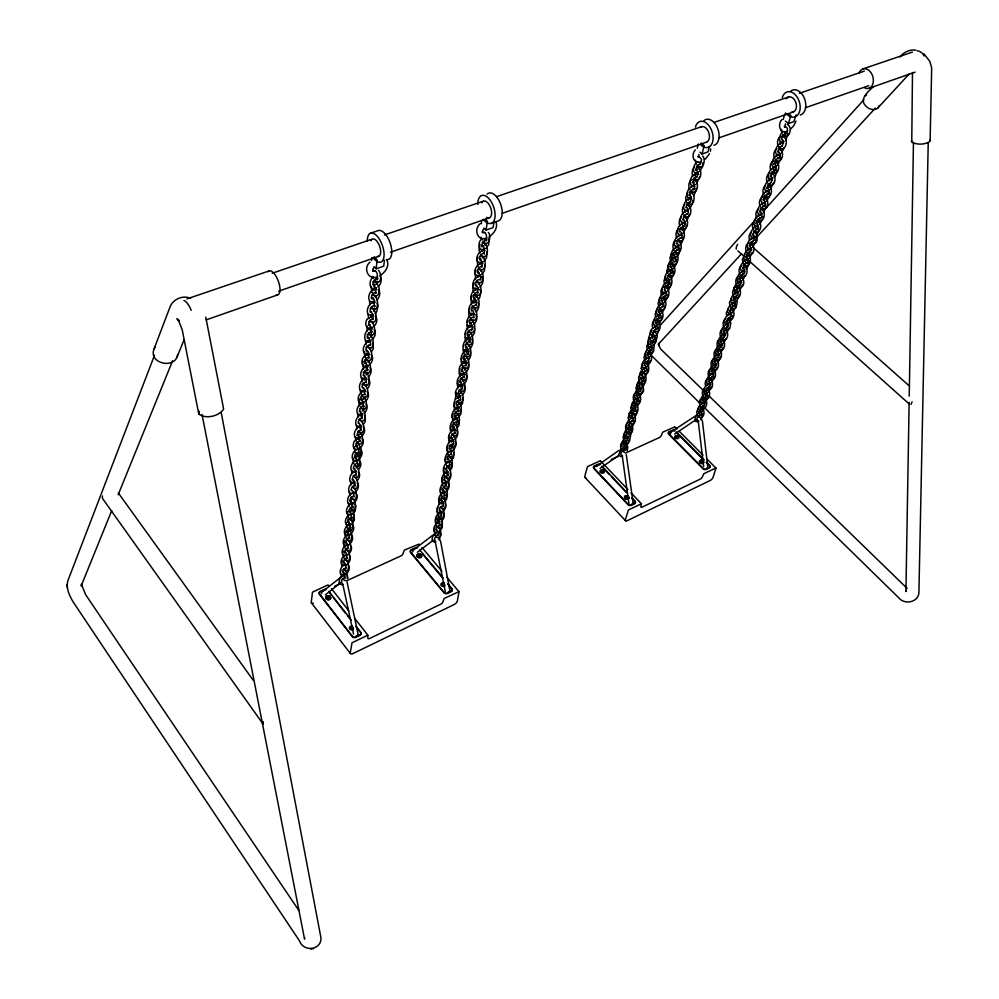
<?xml version="1.0" encoding="UTF-8"?>
<svg xmlns="http://www.w3.org/2000/svg" width="999" height="999" viewBox="0 0 999 999"><rect width="100%" height="100%" fill="white"/><g stroke="black" fill="none" stroke-linecap="round" stroke-linejoin="round"><path stroke-width="1.5" d="M454.557 418.356L454.895 420.079M458.154 396.079L458.628 398.139M461.85 373.226L462.2 375.037M463.736 361.588L463.961 363.087M469.53 325.699L469.767 327.272M471.516 313.424L471.878 315.322M328.721 585.339L327.759 585.039L312.512 592.157L311.238 602.072A3.684 1.836 -37.7 0 0 313.361 603.196M481.868 249.463L482.092 251.136M923.925 53.809L929.807 61.326L931.68 67.87L930.106 141.271C925.012 144.78 917.182 145.08 911.75 142.12L912.487 72.515M909.14 402.372L905.931 591.533L906.205 590.421M909.24 396.141L913.461 142.333M928.233 142.77L918.943 591.133C919.629 602.035 904.932 605.594 898.675 597.714L705.157 408.329M357.192 435.414L357.804 431.531L361.251 429.37M362.912 387.924C360.614 388.124 362.987 381.618 366.158 381.98M600.636 461.063L627.847 489.498M364.21 375.724C361.501 377.185 364.76 368.406 367.994 369.53M221.191 412.4L320.454 935.214C324.325 949.475 303.946 953.508 299.325 940.621L73.102 601.86C69.518 595.704 65.847 588.261 67.77 580.993L154.52 355.257M340.684 573.538L341.633 577.097M341.708 563.798L342.108 566.133M342.757 553.946L343.981 558.029M625.799 435.477C624.35 436.476 631.318 426.91 629.457 431.531M633.154 503.109L626.273 454.57M348.151 502.772L349.163 506.605M349.275 492.145L350.075 495.566M627.035 449.425L626.848 448.176M350.412 481.381L351.211 484.827M351.561 470.467L352.16 473.489M355.107 436.875L356.156 440.909M356.318 425.387L357.142 428.996M357.555 413.736L358.166 416.895M360.065 389.947L361.139 394.13M361.338 377.809L362.187 381.556M365.284 340.384L366.146 344.243M354.995 477.485C359.478 479.857 358.291 493.119 352.635 486.95M368.019 314.535L368.656 317.969M369.405 301.336L370.055 304.807M366.833 353.072L367.232 355.269M368.181 340.422L368.469 342.307M369.555 327.597L370.117 330.169M359.378 418.968C366.321 427.222 367.457 408.591 360.115 408.179M370.954 314.598L371.516 317.183M372.365 301.398L372.652 303.346M451.036 440.047L451.511 442.045M452.784 429.258L453.134 430.981M483.079 246.341C478.434 249.313 485.514 237.038 486.613 239.985M447.614 461.213L447.952 462.899M439.41 511.963L440.01 514.085M442.632 492.007L443.094 493.931M437 511.5L438.111 515.709M418.993 544.105L404.32 550.099L403.034 553.521A2.373 1.174 -39.6 0 1 400.861 555.943L347.315 580.456M439.21 510.714L439.86 507.654L442.969 505.482M633.004 408.116L633.491 409.99M439.085 531.343C431.381 536.525 432.792 522.727 439.223 522.739M638.249 388.174L638.748 390.085M435.889 541.683C428.409 543.693 433.429 530.631 439.061 532.217M640.908 378.034L641.57 380.194M641.508 375.124C644.717 375.412 644.38 384.715 641.808 380.494M682.854 220.03L684.352 215.472L687.462 213.774M686.038 207.755L687.399 203.459L690.247 201.561M689.298 195.579L690.671 191.021L693.606 188.799M674.862 427.16L676.972 429.046M458.042 394.268L458.841 390.472L461.938 388.374M695.479 160.14L696.39 164.148M326.798 597.702L327.547 596.241L329.021 596.241L329.745 597.702L327.585 598.701L326.798 597.702L327.547 596.241M327.585 598.701L326.848 597.24M329.745 597.702L329.021 596.241M329.058 598.701L329.795 597.24M440.197 491.57L441.083 495.442M697.052 420.129C695.329 417.707 701.872 414.373 700.611 414.647M699.862 410.676C697.964 409.415 706.318 402.485 703.071 406.543M456.343 407.292L456.68 409.028M461.088 361.076L462.038 365.334M462.987 349.275L463.698 353.122M464.897 337.312L465.621 341.183M698.863 412.088L699.45 414.098M371.553 260.564L371.865 257.617M338.948 582.429L340.147 577.634L344.967 574.687M466.845 325.187L467.557 329.096M448.214 454.995C454.283 463.286 456.843 446.915 450 445.554M341.858 562.462L342.158 560.352M342.894 552.597L343.119 550.711M345.167 531.081L344.93 534.94L346.104 538.011M346.104 522.227C347.49 539.747 359.515 525.424 348.551 517.869M347.19 511.85L348.052 517.07M352.884 457.904L353.534 462.937M354.071 446.69L354.957 452.222M359.141 398.676L358.791 402.697L359.865 406.056M362.812 363.823L363.486 369.293M364.136 351.323L365.047 357.33M366.833 325.786L367.282 330.944M371.016 286.101L371.953 292.445M475.574 288.361L475.924 290.309M477.634 275.574C471.141 274.775 476.548 261.825 482.904 263.524M713.311 364.136L713.91 366.208M719.642 353.559C711.213 357.929 716.845 341.708 722.839 345.179M716.295 354.22L716.745 356.094M373.988 286.214L374.275 284.228M384.428 260.24L383.766 266.134L376.173 268.818L377.123 259.952L374.15 256.78M358.529 453.109C360.976 451.298 355.432 445.342 357.03 445.192M371.241 333.092L371.665 328.109L369.155 324.325M479.732 262.6L479.97 264.26M722.689 343.506C714.372 347.827 719.655 332.018 725.699 334.902M717.794 351.91C715.858 354.133 719.405 346.291 721.34 347.078M719.317 344.205L719.879 346.241M722.377 334.066L722.939 336.126M347.252 578.633L347.29 574.113L344.992 570.179M348.014 578.184L347.19 574.912M729.794 311.613L730.956 307.979L733.566 305.831M350.399 628.059L351.149 626.573L353.434 627.597L352.697 629.083L351.198 629.083L350.399 628.059L351.149 626.573M351.198 629.083L350.462 627.609M732.754 316.433L732.766 315.584M739.198 285.027C736.275 285.889 736.65 291.97 735.664 290.072M739.185 295.08L736.875 300.849M742.732 268.631L744.105 264.66L746.59 262.812M371.79 332.355L371.291 332.917M373.351 322.34L372.827 323.351M369.193 360.539L368.019 362.175M358.241 453.484L359.19 453.084M361.376 432.355L360.427 432.754L358.629 431.143M374.188 284.403L373.401 284.515L376.036 288.661L375.524 293.519L376.236 293.007M340.959 570.891L341.134 570.117M374.225 280.082L377.722 282.242L376.461 284.265M372.515 293.306C372.927 296.116 377.909 295.03 375.499 297.252M752.809 235.127C755.619 223.551 761.625 248.938 751.223 242.27M362.999 362.125L363.186 361.188M759.702 212.013L761.25 207.879L763.76 206.131M762.736 217.869L762.749 216.945M766.857 188.561L768.393 184.203L771.253 182.33M777.16 170.217L775.674 175.15L773.913 177.347M304.732 937.736L304.57 939.172L202.048 414.46M417.857 555.756L418.556 554.345L419.967 554.358L420.679 555.769L418.643 556.705L417.857 555.756L418.556 554.345M418.643 556.705L417.932 555.294M420.679 555.769L419.967 554.358M420.067 556.705L420.754 555.307M710.401 151.286L710.676 148.826M481.256 223.664L481.718 220.767M434.09 529.632L434.977 535.102M440.409 490.197L441.071 487.787M442.045 480.032L442.495 484.915M447.04 448.788L447.714 454.233M452.235 416.358L452.922 421.953M454.021 405.269L454.695 410.914M456.056 392.495C457.292 397.152 448.863 410.701 459.065 407.043M461.351 359.478L462.087 356.68M469.08 311.213L468.793 314.398L469.78 317.307M471.078 298.738L471.528 304.433M473.101 286.101L472.814 289.36L473.801 292.307M475.162 273.276L475.611 279.096M477.235 260.289L477.697 266.159M438.049 520.454C437.749 515.659 441.208 527.897 439.86 525.936M441.233 500.736C439.935 495.616 444.755 505.631 442.982 506.318M451.273 438.636C450.561 433.678 455.369 444.28 452.934 444.505M453.022 427.834C452.784 421.79 456.031 434.94 455.144 433.554M454.795 416.883C453.384 411.213 459.103 422.427 456.768 422.552M463.986 360.027C463.486 353.584 467.632 366.183 465.946 365.909M465.896 348.201C465.984 341.995 469.455 355.632 468.007 354.183M467.832 336.226C467.657 329.32 471.016 344.131 469.955 342.245M469.792 324.076C468.931 317.957 474.3 329.545 471.478 330.319M473.801 299.313C472.927 291.646 478.471 307.055 475.561 305.12M494.006 221.853L493.044 227.635L486.026 230.107L487.437 221.416L485.427 219.418M436.163 529.083C442.719 537.862 435.714 532.442 434.353 539.697M344.168 540.696L343.806 544.63L345.03 548.076M442.657 585.589C440.984 582.667 442.657 586.376 444.08 585.589L444.705 584.615M442.545 583.179L443.968 583.191L442.545 583.179L441.845 584.615M444.08 585.589L442.732 585.127M625.386 437.013L625.849 439.023M618.831 454.445L621.066 449.213L625.936 447.377M635.639 398.014L636.101 400.099M643.643 367.582L643.843 369.193M646.378 357.205L646.703 359.091M649.138 346.703L649.238 348.052M651.935 336.076L652.397 338.261M654.757 325.324L655.082 327.272M657.617 314.448L657.817 316.134M624.787 449.075L624.437 450.512M660.514 303.434L660.714 305.132M669.742 281.993C662.949 280.981 660.177 290.509 663.773 294.293M669.405 269.605L669.605 271.353M678.633 247.252C671.665 246.815 669.23 255.994 672.926 260.377M629.557 439.972L626.972 445.529M632.042 430.681L631.905 429.145M675.524 246.353L675.724 248.139M665.933 296.291L666.47 292.07L664.46 289.373M678.633 234.515L678.833 236.313M681.793 222.515L681.98 224.35M684.989 210.377L685.177 212.225M688.211 198.089L688.523 200.2M639.835 401.361L639.872 400.262M658.553 318.169C656.368 318.793 654.108 325.362 656.306 322.889M642.544 391.084L639.86 396.915M691.495 185.639L691.583 187.225M694.804 173.027L695.254 175.424M647.901 371.029L647.851 369.642M661.975 318.069L661.85 316.346M664.897 307.105L664.859 305.607M667.844 295.991L667.819 294.493M677.534 249.738C681.068 246.316 667.544 257.205 674.737 255.082M670.841 284.752L670.804 283.229M680.769 237.849L678.009 239.573L676.223 243.893M673.863 273.376L673.838 271.84M676.922 261.863L676.798 260.052M686.4 226.124L683.716 232.567M692.806 202.11L692.794 200.449M696.103 189.71L696.178 188.349M702.834 164.423L702.821 162.687M477.522 258.491L478.046 257.18M475.437 271.516L475.949 270.217M473.389 284.353L474.113 282.829M471.353 297.015L472.077 295.517M478.196 272.14C477.085 269.705 483.091 279.483 480.119 280.07M467.382 321.84L468.081 320.392M476.123 284.977L478.071 288.087L477.46 293.169L478.146 292.919M465.434 334.016L465.921 332.804M463.511 346.016L463.986 344.817M481.855 267.158L482.367 262.537L479.795 258.891L480.494 258.691L479.745 258.953L480.494 258.691M477.634 292.145C474.925 291.308 471.328 299.488 474.687 298.114M486.038 243.531L485.014 245.267M452.485 414.847L453.134 413.524M483.878 256.768L483.104 258.229M481.743 269.817L480.981 271.253M479.645 282.692L478.883 284.116M477.572 295.392L476.323 297.277M449.063 436.351L449.001 442.732M475.524 307.917L474.013 309.99M473.501 320.267L472.277 322.115M471.503 332.467L470.541 334.066M469.542 344.493L468.581 346.079M461.85 389.285C464.036 390.272 460.102 379.982 460.551 381.518M701.723 402.535L701.885 404.008M704.582 393.044L704.994 395.03M707.479 383.454L707.754 385.214M467.607 356.368L466.408 358.154M465.684 368.094L464.235 370.067M463.798 379.657C467.819 381.83 468.519 367.644 462 367.495M461.925 391.084C465.909 393.319 466.608 379.22 460.127 379.058M460.089 402.36L459.253 402.722L457.255 400.811M439.085 498.601L439.061 504.595M437.437 508.803L438.049 507.579M698.176 415.959C701.935 421.316 706.093 412.924 702.959 409.677M700.749 406.343C706.343 413.511 709.789 398.551 702.709 397.864M725.499 323.639L725.661 325.224M703.845 397.14C708.99 403.321 712.399 390.621 706.705 388.748M728.633 313.274L728.895 315.135M707.205 388.024C712.886 393.231 714.972 379.583 708.803 378.746M454.707 435.327L453.571 436.988M452.947 446.041L451.311 448.052M731.792 302.784L732.467 305.269M709.652 377.909C715.284 384.365 718.431 369.967 711.738 368.993M712.599 368.132C718.281 374.6 721.453 360.102 714.71 359.141M744.667 271.541C738.723 270.729 735.439 278.858 738.361 283.104M715.584 358.241C721.303 364.722 724.487 350.149 717.707 349.175M741.483 270.604L741.633 272.277M718.593 348.251C724.362 354.745 727.584 340.06 720.754 339.086M751.797 249.775C745.666 247.814 741.895 256.955 744.942 261.313M449.513 467.082L448.151 468.881M721.64 338.137C727.472 344.605 730.694 329.882 723.825 328.896M748.139 248.526L748.288 250.225M725.224 328.371L727.697 329.695L729.807 328.346L730.843 323.014L727.597 318.868L730.818 316.333M751.523 237.287L751.785 239.248M728.346 318.044C734.39 323.339 736.113 309.091 730.719 308.441M754.957 225.924L755.494 228.334M731.006 307.13L734.003 308.903L736.163 307.505L737.212 302.073L733.928 297.889L737.025 295.317M758.416 214.423L758.678 216.396M733.928 296.291C739.697 303.396 743.756 288.561 736.8 287.063M761.925 202.772L761.987 204.271M435.227 535.452C439.997 542.994 443.344 530.481 438.349 527.797M738.798 276.136C734.065 278.159 735.114 287 740.459 287.625C745.441 286.288 744.705 277.335 739.71 276.174M765.484 190.996L765.459 192.233M740.684 275.037C746.428 281.418 750.149 267.257 743.693 265.522M769.068 179.071L769.218 180.844M743.98 264.098C749.912 270.579 753.571 255.694 746.678 254.32M781.38 129.395L781.655 132.755M772.714 166.995L773.101 169.281M748.763 243.032C744.068 245.042 744.829 253.746 750.074 254.745C755.506 254.083 754.994 244.093 749.687 243.057M776.398 154.77L776.448 156.331M780.119 142.407L780.269 144.231M753.845 230.207C759.914 237.412 764.185 221.89 756.905 220.404M758.104 219.468C764.16 224.613 767.032 210.552 760.751 208.978M761.088 207.392C767.482 214.011 771.116 197.927 763.561 197.028M764.347 195.379C770.404 202.497 774.887 187.312 767.869 185.402M767.931 183.491C774.412 190.859 778.658 174.138 770.741 173.177M771.852 171.716C778.246 178.284 782.105 162.475 774.774 161.101M775.236 159.266C781.455 166.421 786.051 150.874 778.87 148.951M778.646 146.566C785.289 154.932 790.296 137 781.618 136.239M782.729 134.428C788.586 141.371 793.568 127.11 787.274 124.425M702.772 415.06L702.772 413.811M717.931 362.512L720.391 357.08M321.728 592.594L321.616 593.706M756.767 229.208L753.783 231.968M746.041 269.181L747.864 266.745L749.05 262.312M755.719 240.996L755.756 239.473M756.842 235.127L759.24 229.345M763.81 212.175L766.258 206.269M769.754 194.855L769.804 193.257M785.763 133.466C787.649 130.906 779.957 137.6 781.643 139.66M780.731 158.754L780.843 157.43M600.911 471.416L601.51 470.129L602.809 470.154L603.496 471.453L601.723 472.277L600.911 471.416L601.51 470.129M601.723 472.277L601.023 470.966M603.496 471.453L602.809 470.154M603.021 472.29L603.621 471.004M697.252 148.202L698.338 144.043M666.808 279.508L666.882 283.304M672.851 256.506C673.351 250.399 678.121 262.712 674.325 261.8M190.609 298.351C183.042 294.955 173.414 298.876 170.217 306.506L153.933 349.213C148.526 363.911 175.549 369.53 177.672 354.533M699.962 152.235L702.01 154.008L704.195 145.692L701.111 143.044M642.507 382.167C645.304 376.623 637.137 386.963 638.998 386.126M647.939 361.626L646.84 364.16M650.711 351.173C654.208 344.618 643.056 358.504 648.476 354.633M653.508 340.597L653.071 342.195L655.756 341.77L657.33 336.413L656.243 333.354L653.196 330.844M665.034 297.015L663.423 300.162M667.994 285.789L667.02 288.311M683.391 227.585C685.514 221.678 678.109 231.718 679.283 231.968M689.822 203.272L688.561 206.269M627.409 440.809L628.071 437.649L626.348 434.927M628.746 429.995C631.156 433.878 631.493 425.936 628.733 425.149M631.693 432.005C629.607 435.327 630.706 447.302 624.662 441.196M634.615 421.029L633.603 424.463L631.705 426.673M639.472 402.722L636.887 407.13M647.527 372.44L644.879 376.948M650.649 360.689L647.964 366.383M653.433 350.224L650.724 355.981M661.588 319.568L658.841 324.275M664.497 308.604L661.738 313.374M667.444 297.527L664.66 302.322M670.429 286.301L667.981 290.871M673.438 274.95L670.991 279.558M676.498 263.449L673.663 268.394M689.547 214.36L686.912 220.542M692.357 203.796L689.785 208.691M695.654 191.421L693.756 195.667M699.45 177.148L696.728 183.529M702.734 155.969C706.281 160.627 702.722 167.208 699.725 171.204M627.085 450.886L627.834 447.102L626.261 443.706M626.86 431.281C632.542 438.923 635.864 423.439 628.733 422.664M629.72 421.978C635.252 428.559 638.111 414.51 631.917 413.111M632.205 412.1C638.061 419.13 640.846 403.721 633.878 403.059M709.427 146.378L707.954 151.91L702.01 154.008M625.449 497.365L626.048 496.066L627.36 496.078L628.059 497.402L626.286 498.239L625.449 497.365L626.048 496.066M626.286 498.239L625.574 496.915M628.059 497.402L627.36 496.078M627.584 498.251L628.184 496.953M675.661 436.975L676.223 435.739L677.472 435.764L678.146 437.025L676.098 436.188L675.661 436.975L677.722 437.824L678.284 436.575M372.739 269.992L373.364 268.719M676.473 437.799L675.786 436.538M677.722 437.824L676.61 437.35M783.241 119.38L784.864 113.948M704.969 391.77C706.718 387.075 709.09 399.625 705.818 395.954M735.414 290.771L735.364 294.28M727.559 318.906L726.66 322.19L726.136 321.603M733.903 297.864L732.904 300.861M785.289 121.054L788.373 123.576L790.833 115.434L788.773 113.749M705.931 397.09L704.02 400.124M708.828 387.537L707.517 390.097M711.75 377.884L709.802 380.969M726.86 327.984L724.837 331.218M729.982 317.67L728.808 320.204M736.338 296.678L735.139 299.275M739.572 286.001L737.712 289.211M742.844 275.2L741.196 278.259M749.5 253.222L748.039 256.144M759.777 219.268L758.278 222.302M766.845 195.954L765.097 199.263M770.441 184.091L768.893 187.225M774.075 172.078L773.301 174.263M785.264 135.14L784.452 137.412M700.786 419.642L702.384 416.333M702.697 411.163L705.232 406.993M705.868 401.498L708.104 397.552M708.766 391.983L711.413 386.688M711.688 382.355L714.347 377.023M714.635 372.639L717.257 367.432M720.641 352.859L723.301 347.565M723.688 342.819L726.011 338.661M726.773 332.655L729.12 328.459M729.894 322.377L732.255 318.144M732.717 312.237L735.426 307.717M739.797 290.522L742.332 285.015M742.732 280.07L745.167 275.687M749.712 257.867L752.247 252.385M752.759 247.04L755.244 242.532M759.64 224.363L762.175 219.78M766.695 201.136L769.255 196.466M770.629 189.011L773.363 182.967M777.584 165.247L780.669 158.941M781.668 152.66L783.965 148.127M785.776 139.897L788.273 133.941M795.991 114.848L793.918 121.616L788.373 123.576M375.886 292.282C372.053 291.87 369.355 300.999 373.201 298.601M369.955 320.117C377.709 328.796 378.521 307.455 370.13 308.429M796.003 121.116L793.905 125.437L790.746 128.946M374.762 309.24L373.326 311.164M368.569 333.092C376.024 341.621 377.16 321.241 369.068 321.466M735.801 306.468L735.951 305.12M780.981 149.251L780.331 150.362M777.259 161.538L775.961 163.324M762.824 209.228L762.2 210.29M755.856 232.23L755.244 233.267M745.716 265.734L744.705 267.17M752.434 243.531L751.198 245.205M732.717 308.629L731.543 310.202M723.363 339.535L721.99 341.246M714.31 369.43L712.961 371.091M717.294 359.578L716.146 361.076M720.304 349.613L719.155 351.124M702.697 407.792L701.785 409.041M371.928 335.239L370.467 337.163M757.779 220.866L758.116 219.031L760.639 217.62M700.336 461.788L702.422 462.637L700.336 461.788L700.898 460.527L702.16 460.539L702.846 461.825L700.898 460.527M366.508 385.102L366.084 385.976M365.197 397.14L363.499 399.15M363.898 409.028L362.212 411.014M699.325 167.32L697.764 169.393M695.978 180.007L695.129 181.406M692.657 192.532L692.232 193.406M686.163 217.12L685.551 218.219M682.966 229.171L682.367 230.257M679.819 241.084L679.22 242.158M676.71 252.847L675.911 254.158M673.638 264.473L672.402 266.196M670.604 275.949L669.817 277.223M358.891 454.982L358.591 455.656L357.18 454.995M357.679 466.083L356.056 467.994M661.825 298.014C669.268 299.275 665.322 314.96 659.715 308.004M658.816 320.529L657.617 322.14M654.47 330.307L655.569 332.055M356.493 477.06L356.268 477.597M648.363 351.136L650.337 352.585L649.175 354.158M644.855 373.326L644.48 374.013M642.157 383.516L641.008 385.065M643.443 388.386C644.642 394.218 639.972 393.294 638.349 395.129M636.85 403.571L635.726 405.082M634.253 413.424L632.904 415.097M626.598 442.332L625.062 444.13M692.357 182.305C694.555 179.92 695.566 193.294 692.944 189.061M690.509 202.198L691.545 197.64L689.235 194.555M347.752 531.231C346.328 530.257 351.173 538.586 349.238 538.623M648.651 361.126L649.263 357.43L647.215 354.358M911.388 141.334L911.662 140.522M636.188 395.404C638.361 394.692 639.397 404.782 636.937 401.074M472.265 307.018L471.278 311.026M471.778 329.358C467.794 329.208 465.184 338.586 469.368 334.877M654.22 339.96L654.882 336.226L652.709 333.241M757.242 220.492C757.479 224.263 754.145 224.3 757.829 222.677M639.485 393.606L637.275 392.033M650.337 352.585L652.21 352.859L653.633 351.136L654.208 345.654L650.911 341.745L654.183 339.26M655.956 331.343C661.213 333.117 661.862 320.504 655.706 319.992M443.194 502.884C436.575 502.097 433.841 516.608 441.933 512.012M441.583 512.774C435.639 511.95 431.88 525.486 439.672 522.115M447.977 481.206C450.287 479.508 451.835 475.524 450.099 473.039M446.653 499.063L447.102 493.856M698.925 154.408L698.651 157.293L697.777 156.531L699.375 156.693M469.43 309.178L470.067 308.042M879.182 105.507C877.597 111.526 869.317 110.015 866.083 106.256C858.416 99.376 868.418 91.446 873.238 86.751M458.079 380.469L457.342 385.202L458.091 387.974M447.34 447.053L448.114 445.854M785.389 123.963L784.777 127.223L784.265 126.573C790.184 126.224 786.663 137.8 784.802 132.805M444.093 467.769L443.419 472.065L444.355 475.087M111.726 510.589L81.181 585.926L81.468 584.303L85.477 594.43L298.726 910.276M118.169 494.742L172.615 360.751M176.985 357.142L184.066 339.847M436.026 518.094L435.389 522.152L436.301 525.074M434.365 528.059L435.089 526.96M661.713 309.603L660.501 311.226M650.849 341.72L649.812 344.792M442.432 478.084L443.081 477.21M370.467 348.214L369.892 349.151M367.757 373.139L366.109 374.95M451.024 424.975L450.199 429.333L450.936 432.417M454.445 403.134L455.119 402.197M460.039 368.668L459.178 373.301L459.94 376.511M352.297 514.36C344.817 512.974 342.095 529.02 350.924 523.963M353.983 502.634C356.755 501.023 358.529 496.141 356.106 493.668M348.314 519.418L347.44 522.39L349.088 521.94M350.786 524.725C343.219 523.901 341.483 539.71 350.162 534.04M199.288 411.238L198.789 414.061C205.794 419.33 218.968 416.371 223.639 409.066L205.757 317.07M355.132 510.764L355.956 506.068L355.182 504.483M350.674 530.082L349.188 531.63M670.529 432.467L670.491 434.29M482.517 245.617C484.752 244.368 484.103 256.081 484.378 253.983M476.998 301.973C469.767 299.363 464.423 316.109 473.551 313.236M479.982 244.293L479.008 249.525L479.807 253.047M480.207 286.738C482.617 284.54 484.053 280.157 482.28 277.26M474.962 314.41C466.92 311.813 462.774 330.182 472.664 325.1M479.757 297.415L480.906 291.933L479.907 289.797M351.136 499.887L350.149 500.262L352.522 503.758L352.385 507.917L353.234 507.48M362.113 418.756L362.2 414.335L359.902 410.926M373.676 267.445L372.989 271.391L372.639 270.866L375.549 271.016M451.098 457.03L450.337 458.042M445.03 501.136L446.553 499.275M444.48 497.889L443.656 499.038M365.909 362.1L364.922 362.387L367.345 365.559L367.182 370.829L367.844 370.367M483.628 228.783L482.33 231.78L483.241 232.892L482.267 232.218L484.677 232.492M702.422 462.637L702.984 461.376M412.962 550.437L412.612 551.985M634.652 402.035C640.359 409.378 643.668 394.33 636.813 393.144M629.033 433.017L628.221 434.09M360.352 455.107L361.313 449.225L358.604 444.13M734.04 287.837L732.554 292.47L733.641 295.941M368.094 377.023C370.841 375.05 372.252 370.292 370.217 367.445M365.297 391.133C357.517 389.96 354.757 406.805 364.036 401.985M695.366 149.9C690.646 154.458 693.493 164.81 700.986 161.788M709.515 153.684L705.094 159.353M353.246 512.874L354.995 511.001M478.121 299.4L479.557 297.739M472.19 307.143L476.048 304.62M348.776 521.078L347.839 521.241L350.262 524.687L350.087 528.808L350.711 528.071M781.98 119.605C777.422 123.739 779.495 134.103 786.825 131.281M458.916 400.199C455.881 401.311 454.945 407.917 458.141 404.595M458.116 413.986L457.117 415.184M468.344 330.357C475.187 339.023 477.772 320.542 470.017 319.68M153.933 349.213L155.444 346.878M359.178 419.93C364.997 422.165 365.684 432.604 359.99 434.078M446.029 456.843L445.079 461.301L446.029 464.722M367.432 318.956C363.898 322.777 366.221 331.268 372.127 327.41M376.611 312.013L378.109 305.781L377.01 303.197M352.784 509.627L351.423 510.951M348.364 519.33L351.885 517.032M651.748 330.931C648.925 335.04 647.764 341.009 647.539 346.054M440.996 518.131L440.209 519.005M370.092 262.125C362.575 267.807 368.256 280.994 377.522 276.723M480.332 223.576C473.451 228.646 477.197 241.92 486.513 237.987M375.025 313.549L376.298 312.387M358.216 634.952L346.965 581.568M373.326 277.21C368.181 279.995 369.056 292.008 376.436 287.675M734.115 287.749L735.888 286.9M376.923 299.962C379.533 297.64 381.168 292.108 378.146 289.598M367.37 319.043L373.014 315.796M439.822 525.099L436.75 527.21L436.051 530.332M652.384 343.194L653.134 342.02L650.811 340.172M361.925 398.801L361.026 398.988L363.261 401.823L363.261 407.23L364.073 406.818M345.991 568.518L345.891 565.009L343.781 561.725M595.841 466.683L618.793 450.487L621.865 449.912M900.074 56.955C903.658 52.085 909.864 49.238 915.896 50.162M660.651 324.875L755.481 219.83M765.896 208.292L863.848 99.788M741.495 253.783L658.204 344.405L658.865 343.269L658.803 345.529L658.716 344.905M749.924 244.605L752.035 242.32M756.243 237.725L875.374 108.092M877.472 108.391L909.465 73.651M355.819 456.431C354.558 454.17 358.691 466.995 357.829 464.198M357.255 456.893L360.389 455.069M356.031 475.412L356.031 471.316L353.783 467.932M462.862 381.193L463.636 380.182L460.939 378.034M438.973 539.835L440.921 534.715L440.084 532.554M653.846 345.142L655.369 342.857L656.206 338.186M372.839 297.677C375.374 298.177 373.351 309.116 375 306.418M349.75 510.801C351.236 509.552 350.986 520.841 352.26 518.031M702.447 166.184L700.012 166.995L697.29 165.235M348.077 548.788L348.052 545.104L345.904 541.795M671.79 252.797L669.904 257.929L670.791 261.688M668.756 264.41L666.92 270.954M671.053 262.1C677.285 270.517 681.718 253.621 673.826 252.347M665.746 275.886L663.898 280.894L664.772 284.59M440.209 530.569L442.008 528.021L442.082 523.264M357.142 480.581C359.403 478.671 360.939 473.838 358.179 471.865M458.928 404.071C464.148 402.997 464.885 393.369 459.153 390.671M457.005 428.121L458.928 425.374L459.053 420.055M455.232 438.948C457.355 437.075 458.741 433.204 457.055 430.744M450.037 470.616L451.91 467.944L452.01 462.874M707.804 467.544L706.705 468.181M367.182 388.873C369.692 386.738 371.391 381.044 367.957 379.195M476.073 311.888C478.459 309.74 479.87 305.457 478.109 302.622M474.05 324.213C476.411 322.09 477.822 317.844 476.061 315.06M363.286 424.425L365.297 421.491L365.172 415.821M472.065 336.376C474.388 334.278 475.799 330.07 474.05 327.322M470.092 348.376C472.402 346.303 473.801 342.133 472.065 339.423M468.144 360.214C470.429 358.179 471.84 354.046 470.104 351.361M466.233 371.903C468.506 369.867 470.117 365.447 467.932 362.962M358.341 469.642C360.664 467.694 362.3 462.45 359.128 460.726M481.893 238.873C477.185 241.933 478.109 253.034 485.164 248.614M371.241 351.835L373.326 348.751L373.226 342.645M659.852 298.414L658.029 303.309L658.853 306.893M656.955 309.478L655.157 314.323L655.756 317.482M755.918 222.69C757.517 220.429 760.089 233.142 755.818 228.684M633.004 503.359L631.83 504.033M449.587 591.196L448.201 591.982M322.415 591.658L341.159 577.022M325.337 594.892L340.334 582.904M629.77 413.274L628.134 417.607L628.92 420.929M642.195 387.125L644.28 384.515L645.217 380.132M443.032 511.351C445.279 509.715 446.828 505.831 445.117 503.421M676.735 256.805L678.995 253.933L679.907 248.376M352.11 523.264L354.383 520.229L354.245 515.147M453.096 449.937C455.507 448.164 457.242 443.756 455.069 441.333M350.986 533.516C353.484 531.843 355.294 526.523 352.11 524.837M460.239 406.368L462.574 403.271L462.874 398.064M679.844 245.067L682.117 242.17L683.216 237.113M359.141 458.878C361.7 457.067 363.112 452.609 361.139 450.012M782.791 131.893L780.619 134.453L779.145 139.173L780.456 141.983L783.803 141.383L781.767 138.986M463.948 383.741C466.496 381.855 468.269 377.185 466.021 374.6M456.168 398.826L457.879 397.789M462.075 395.129C464.597 393.256 466.371 388.636 464.135 386.076M364.148 413.062C366.833 411.151 368.219 406.518 366.221 403.796M481.893 274.226L484.415 270.829L484.952 265.197M486.188 248.014L488.748 244.568L488.923 238.124M372.19 339.473C375.075 337.412 376.635 332.143 374.138 329.37M484.016 261.214L486.563 257.792L486.95 251.736M377.947 286.875C380.944 284.703 382.292 279.583 380.207 276.473M413.336 550.037L432.555 535.364L435.064 534.665M417.357 552.26L432.979 540.447M370.03 345.567C372.377 345.779 367.932 335.826 368.319 337.187M489.011 236.775C493.843 233.803 498.351 227.547 495.854 221.716M379.97 275.574C385.102 272.577 389.935 265.884 386.863 259.915M600.037 468.381L618.881 455.294M441.046 521.428C443.593 519.905 445.641 515.134 443.032 512.999M347.315 563.811C350.462 562.537 351.099 556.356 349.338 555.357M346.241 573.563C348.838 572.077 350.599 567.482 348.251 565.197M348.389 553.933C351.061 552.435 353.022 547.277 350.137 545.267M445.929 491.645C448.526 490.072 450.636 485.164 447.952 482.967M349.475 543.931C352.185 542.42 354.133 537.212 351.248 535.177M450.974 460.751L453.496 457.879L454.046 452.859M355.144 491.97C357.954 490.347 359.715 485.427 357.28 482.917L357.742 483.316M458.017 417.744L460.739 414.385L461.026 409.253M674.625 434.128L695.928 419.73M359.94 447.939C362.874 446.228 364.635 441.121 362.162 438.499M682.991 233.192C672.652 239.71 678.408 218.993 685.901 224.088M460.239 393.194L461.775 391.596L459.577 390.035M361.188 436.563C364.185 434.84 366.146 429.208 363.112 426.835M695.366 177.098L692.27 182.879L693.868 182.355M365.01 401.498C368.132 399.7 370.03 393.956 366.995 391.458M368.993 364.972C372.202 363.124 374.15 357.18 371.029 354.595M687.886 192.32L685.589 197.977L686.238 201.436M624.899 432.517L623.089 436.888L623.863 440.159M373.139 326.898C376.461 324.975 378.409 318.868 375.237 316.146M345.13 578.146C344.443 579.07 345.791 572.577 342.732 571.503M637.812 383.254L635.913 387.862L636.95 391.608M596.153 466.321L597.04 465.909M347.252 558.578C346.566 559.502 347.952 552.897 344.842 551.823M448.039 475.886L447.964 471.903L445.866 469.006M645.916 352.31L643.968 357.068L644.78 360.539M353.958 496.878C353.396 497.689 354.67 491.371 351.81 490.072M658.478 311.388C660.551 310.839 661.276 321.765 658.978 317.645M706.892 390.597C703.059 394.38 707.055 386.401 709.577 386.413M458.541 411.6L458.591 407.58L456.73 404.308M628.821 436.526C620.429 441.808 624.437 426.061 630.981 428.321M669.268 264.098L669.842 263.948M641.845 387.362C633.354 392.632 637.187 376.773 643.856 378.683M361.114 430.269L360.839 425.724L358.653 422.639M765.584 185.339C762.949 187.3 762.1 191.771 763.773 194.63M735.564 301.96C726.76 307.018 731.88 290.209 738.336 293.244M650.012 356.493C640.809 361.963 645.978 344.193 652.809 347.927M751.585 231.893C749.125 233.641 748.376 237.675 749.637 240.384M738.785 291.333C731.743 295.916 733.353 284.103 738.286 282.867M681.68 216.758C679.108 218.656 678.546 222.914 679.819 225.762M748.688 258.691L744.73 259.553M366.271 382.779L366.109 378.259L363.898 374.875M684.877 204.545C682.167 206.593 681.605 211.239 683.266 214.148M755.481 236.276C746.153 241.408 751.997 223.264 758.653 227.198M660.064 298.276L660.913 297.964M669.068 271.228C664.26 272.752 662.774 284.503 669.892 280.294M744.842 254.345L742.357 259.515L743.156 263.087M357.817 635.277L356.119 635.963M762.437 213.336C752.984 218.469 758.94 200.05 765.671 204.071M694.717 166.983C692.057 169.006 691.458 173.451 692.794 176.436M769.567 189.835C760.164 194.892 765.796 176.773 772.652 180.207M463.061 363.461C457.455 365.259 457.679 377.672 465.01 372.714M685.801 221.416C676.373 226.698 680.881 208.991 688.149 211.288M776.86 165.772C766.97 170.979 773.663 151.324 780.419 156.319M780.581 153.509C771.166 158.491 776.548 140.522 783.516 143.419M355.045 486.176L354.857 482.267L352.797 479.058M697.839 161.826C692.794 163.474 690.896 176.124 698.563 171.965M694.317 174.688L697.077 173.814L698.825 174.413M365.834 355.369L369.293 354.233M695.604 184.403C687.849 189.261 689.173 176.361 694.48 174.6M864.984 95.916L866.533 95.08M365.946 355.307C360.115 357.13 360.477 370.042 367.994 365.472M476.848 300.224C466.733 305.632 470.779 286.613 479.058 289.373M648.95 341.621L646.715 346.578L647.527 350.062M731.805 297.727L729.42 302.672L730.207 306.131M690.621 194.855L689.235 195.379M728.633 308.266L726.273 313.149L726.822 316.183M688.648 209.44C679.233 213.948 684.615 196.166 691.695 199.113M645.279 361.238C651.011 368.731 654.695 353.846 647.939 352.21M640.746 372.927L638.573 377.709L639.372 381.131M624.837 444.268C621.253 447.702 624.625 440.134 627.497 440.047M625.961 446.241C617.644 450.811 622.452 435.264 628.671 437.999M704.907 402.172C697.602 406.268 701.011 393.531 706.293 393.806M771.59 175.924C767.007 179.533 775.224 168.319 774.625 170.005M707.791 392.669C699.45 396.99 705.069 381.268 710.888 384.59M710.701 383.054C702.372 387.4 707.941 371.528 713.823 374.9M629.882 425.124L628.596 425.711M713.648 373.326C705.269 377.684 710.888 361.7 716.795 365.097M716.633 363.499C708.204 367.844 713.86 351.773 719.804 355.194M443.893 501.923C435.327 507.192 438.074 491.633 445.179 492.844M637.674 395.604C633.915 399.076 638.099 390.534 640.272 391.146M638.823 397.627C630.069 402.297 635.514 385.602 641.87 389.173M470.816 337.2C460.901 342.595 464.86 324.076 472.952 326.685M447.19 481.705C439.298 486.875 440.659 472.789 447.202 472.689M725.774 333.341C717.357 337.625 722.739 321.753 728.808 324.663M728.883 323.064C720.966 327.185 725.162 312.999 730.968 313.998M646.902 367.108C638.261 371.665 643.131 355.656 649.575 358.129M765.621 201.86C756.38 206.156 762.774 188.262 769.242 192.295M632.817 403.159L630.694 407.804L631.493 411.151M454.046 439.747C444.717 445.117 448.439 427.922 456.019 430.182M652.447 346.178C643.593 350.774 648.826 334.028 655.406 337.15M468.856 349.2C459.003 354.583 462.937 336.238 470.966 338.798M629.982 413.136L630.756 412.899M657.592 315.934C652.846 317.045 650.936 328.609 657.817 324.875M740.521 278.721C736.001 282.33 744.03 271.953 743.331 273.351M358.291 459.415C349.163 465.122 351.011 448.376 358.966 449.375M659.802 311.7C656.38 315.284 659.502 306.431 662.799 306.668M663.935 302.784C655.144 307.28 659.852 291.071 666.47 293.182M357.392 438.973C351.386 440.384 351.81 453.196 359.128 448.364M358.479 441.458C355.507 442.582 354.445 448.826 357.342 446.178M463.124 384.253L459.365 385.327L457.342 383.604M666.895 291.608L663.361 292.432M334.64 586.263L340.272 583.691M611.263 459.577L619.742 455.694M625.386 453.109L659.29 437.587A2.135 0.974 -44.5 0 0 661.326 435.364L662.762 432.155L674.837 426.935M622.614 456.043L620.679 456.63M698.95 421.041C691.907 424.6 695.579 412.375 700.586 412.674M751.71 247.752C742.956 251.91 748.463 235.689 754.757 238.249M345.092 577.285L342.12 579.208L341.346 582.255M411.313 550.162L415.222 548.364A2.36 1.798 7.8 0 1 416.071 548.151M596.578 465.384L594.305 466.421A2.21 1.573 14.2 0 0 593.93 468.631L628.009 504.732A2.248 1.623 15.7 0 0 631.106 505.382L634.527 503.733A2.248 1.623 15.8 0 0 634.852 501.461L631.655 498.089M669.043 432.217L672.265 430.744A2.148 1.486 16.1 0 1 674.812 431.044M469.018 350.749C461.338 348.214 457.005 365.884 466.545 361.201M345.479 573.988C337.437 579.008 339.148 564.46 346.029 564.959M701.248 411.975C693.893 414.523 699.737 400.924 704.894 403.496M463.311 363.349L467.082 362.537M675.824 259.041C668.98 256.281 663.798 273.376 672.914 268.843M668.905 271.303L672.764 270.592M345.841 564.547C338.624 568.369 340.284 555.519 346.154 555.419M346.154 567.569L343.156 569.505L342.507 572.502M347.215 557.729C343.431 557.879 342.894 564.06 343.768 562.687M439.235 519.63C435.701 523.101 437.475 516.096 441.633 515.272M675.836 257.33L672.389 258.054M346.915 554.67C339.635 558.441 341.321 545.554 347.227 545.454M630.731 427.272C622.502 431.256 627.747 415.909 633.778 418.731M348.301 547.777C344.405 548.076 343.818 554.682 344.905 552.772M678.933 245.604C669.992 249.7 675.037 233.204 681.768 235.414M441.808 500.149C439.048 502.659 441.358 495.179 445.092 495.342M348.002 544.667C339.672 548.426 343.294 533.478 350.062 534.927M698.838 407.405L696.665 411.788L697.402 414.972M445.192 492.045C437.162 496.653 439.585 482.305 446.103 482.792M635.327 407.979C627.622 410.714 633.154 396.603 638.773 398.926M349.388 537.687C345.679 537.874 344.555 544.63 346.129 542.707M446.316 485.314C443.356 484.952 440.571 492.757 443.444 490.097M715.309 366.995L712.836 368.606L711.3 371.928M347.977 532.205C344.293 534.54 348.077 526.411 351.061 527.322M633.741 406.143L634.84 405.656M718.306 357.093L715.833 358.703L714.185 362.2M350.199 511.538C346.853 514.522 349.675 505.956 353.097 506.543M352.048 513.573C343.406 518.631 345.679 502.909 353.047 503.883M447.864 471.865C439.722 475.249 443.818 460.676 450.199 462.062M775.424 163.711C770.666 167.432 778.246 156.169 778.346 157.942M371.166 340.085C361.313 345.642 363.624 327.485 372.065 328.771M351.336 500.998C348.401 503.983 350 496.241 353.908 496.041M353.184 503.059C344.493 508.104 346.778 492.257 354.208 493.269M450.237 461.151C441.483 465.821 445.067 449.85 452.172 451.56M643.88 377.547C635.576 381.506 640.621 366.021 646.828 368.506M438.286 535.589L437.175 533.99M478.783 287.65C468.668 292.757 472.914 273.788 481.156 276.586M354.345 492.395C346.428 497.39 347.24 483.141 353.971 482.892M451.96 450.599C443.494 455.244 446.416 439.947 453.296 440.896M480.881 274.812L477.622 275.599L477.872 277.21M354.782 481.918C347.053 485.714 349.001 471.89 355.294 471.94M355.082 485.302C351.611 485.139 350.112 491.583 351.685 490.659M453.071 443.568L449.925 445.691L449.15 449.15M695.454 177.048L696.865 176.523M356.268 474.413C352.372 474.388 351.348 481.755 352.847 479.857M451.248 438.174L451.898 437.899M483.004 261.813L480.007 262.737M355.969 470.979C347.252 474.712 351.011 458.941 358.154 460.551M455.469 429.095C446.678 433.741 450.062 417.769 457.205 419.193M731.743 312.812C723.151 316.583 729.745 299.937 735.514 304.171M454.308 426.798C450.025 430.494 453.509 421.241 457.117 421.778M457.255 418.144C448.414 422.789 451.81 406.68 459.003 408.141M361.014 426.598C354.695 425.886 350.874 439.797 358.853 437.599M462.949 385.602C456.643 383.866 451.448 398.151 459.503 396.378M460.751 395.866L459.34 396.441M358.766 438.411L360.202 438.037M660.539 314.036C652.522 317.944 657.067 301.873 663.811 304.395L663.274 304.233M356.006 457.467C352.622 460.364 355.332 451.773 358.529 452.26M456.081 415.821C451.173 419.942 456.63 409.228 459.165 410.814M459.128 397.277C461.825 395.729 460.214 403.459 459.752 399.65M738.136 281.456L740.284 281.368M658.628 315.509L660.888 315.409M739.235 282.48L741.82 282.68M358.354 441.521L359.902 440.871M458.766 400.249L460.239 399.65M658.378 318.231L659.515 317.769M739.035 285.102L740.609 284.553M343.057 584.265L341.021 584.69M359.278 434.49L357.142 435.252M459.865 393.394L458.091 394.068M358.716 437.662L360.364 436.988M740.097 281.456L741.408 280.906M357.267 439.023L358.916 438.349M457.729 397.852L459.29 397.215M657.429 316.009L658.803 315.434M738.111 282.942L739.422 282.405M461.051 382.267C457.617 384.652 461.151 376.036 464.036 376.823M662.1 300.911C659.777 303.921 662.237 295.467 665.746 295.542M361.488 425.512C352.347 430.344 355.057 413.748 362.712 414.897M743.955 270.342C735.764 272.427 743.556 256.381 748.763 261.288M362.262 417.832C359.103 417.495 356.705 424.6 359.103 423.526M780.619 136.339C777.497 138.087 776.623 143.132 778.358 146.154M746.578 257.043C744.542 259.378 747.964 250.537 750.574 251.661M362.749 413.823C353.546 418.656 356.281 401.923 363.998 403.097M465.696 365.272C462.35 364.797 460.502 373.251 462.262 370.979M691.733 179.533C688.573 181.306 688.049 186.451 689.747 189.473M364.835 394.093C361.238 393.831 358.254 402.822 363.062 399.375M464.822 359.016C461.55 361.863 464.423 352.709 468.081 353.346M776.872 148.789C773.775 150.499 772.926 155.507 774.65 158.504M365.334 389.985C355.981 394.755 358.791 377.797 366.608 379.008M632.592 420.804C630.869 419.405 628.334 426.985 628.071 425.811M466.745 347.153C463.499 348.039 467.107 340.684 470.042 341.408M671.053 266.933C668.531 269.63 672.002 260.502 674.725 261.351M365.871 378.122C356.843 381.406 360.764 365.147 368.194 366.708M758.104 225.299C749.849 228.421 755.444 213.224 761.438 215.285M448.164 475.012L445.005 476.96L444.006 480.419M366.271 363.087C362.475 365.696 365.334 356.743 368.843 357.242M471.341 322.702C466.883 325.437 470.729 316.421 473.551 317.183M368.569 353.259C359.39 356.606 363.361 339.935 370.929 341.596M447.814 459.44C446.416 460.901 448.151 453.708 451.573 454.12M373.014 319.63L372.989 314.685L370.904 311.476M370.204 344.618C365.959 344.593 364.91 352.784 366.883 350.836M368.981 337.837C365.047 340.534 368.194 330.756 372.115 331.68M772.339 178.297C763.448 181.481 770.329 164.273 776.523 168.319M370.367 324.95C366.67 327.759 369.218 318.369 373.002 318.818M476.748 285.427C473.264 287.874 476.373 278.871 479.707 279.383M720.117 342.145L721.902 338.574L724.5 336.9M372.739 314.648C363.374 317.932 367.395 300.836 375.162 302.572M691.395 197.34C682.542 200.674 688.011 184.241 694.705 186.551M723.551 331.83C721.565 332.592 729.07 324.687 727.334 326.273M354.258 468.806C351.536 470.129 354.895 462.362 357.804 463.286M478.833 272.577C475.437 274.95 478.583 265.672 481.83 266.433M480.944 259.553C477.41 261.701 480.894 252.098 484.453 253.184M374.987 301.111C365.397 305.844 367.832 288.361 375.899 289.223M367.095 334.54C375.562 332.904 374.937 354.657 367.195 345.866M375.412 284.877C369.842 287.312 374.737 277.098 377.884 278.584M678.845 228.696C675.898 230.257 675.399 234.902 676.698 237.762M460.077 399.712L460.589 399.475M206.094 319.892L277.697 294.88M868.793 88.337L915.121 72.153M491.096 223.426L498.151 220.954A14.698 7.63 71 0 0 500.187 202.972A14.698 7.63 71 0 0 487.15 194.143M758.828 208.779C755.843 210.339 755.094 215.16 756.743 217.994M278.571 291.209L378.646 256.356M390.422 252.26L489.023 217.919M502.26 213.311L706.817 142.07M718.593 137.974L793.643 111.838M805.419 107.73L868.705 85.702M675.711 240.609C672.677 242.233 672.202 247.178 673.85 250.025M360.352 411.813C357.617 412.962 361.226 404.632 364.048 405.894M445.879 469.967L446.678 466.595L450.112 464.597M186.988 298.876L269.218 270.904M862.974 68.894L912.399 52.085M272.203 273.251L372.615 238.973A9.203 4.208 70.4 0 1 380.082 247.59A9.203 4.208 70.4 0 1 377.51 256.368M384.428 234.94L483.354 201.174M496.64 196.628L701.897 126.573M713.711 122.54L789.01 96.828M799.35 93.294L864.322 71.116M664.472 289.947L665.596 286.263L668.543 284.216M370.679 233.142L378.359 230.532A15.297 7.068 70.4 0 1 390.734 244.855A15.297 7.068 70.4 0 1 386.363 259.478M749.412 246.104L751.023 242.108L753.808 240.459M363.099 372.202L365.709 372.752M763.273 200.15L764.797 196.116L767.369 193.956M371.016 312.15C368.768 314.048 370.529 304.695 374.962 305.519M741.845 265.284C738.948 266.708 738.286 271.366 739.859 274.038M671.665 431.743L670.829 432.117L696.603 415.209M739.035 278.509L741.445 281.381L739.997 284.977M346.016 580.506L344.43 580.369L342.794 578.783M782.342 145.717L779.445 147.59L777.884 152.11M737.075 296.016L738.174 292.158L736.188 289.398M654.882 320.042C652.11 321.366 651.723 325.724 652.909 328.334M622.901 441.858C620.154 443.169 619.979 447.664 621.615 449.975M634.79 408.728C620.429 415.047 635.988 425.487 637.237 410.164M627.921 422.702C625.149 424.038 624.949 428.596 626.61 430.956M730.694 317.07L731.768 313.324L729.794 310.589M725.811 318.594C722.901 319.992 722.314 324.775 724.2 327.31M701.897 397.914C699.2 399.213 698.738 403.683 700.486 406.006M704.77 388.374C702.172 389.61 701.66 393.768 703.071 396.141M451.173 438.199C449.975 440.097 450.999 432.779 455.119 432.717M722.714 328.908C719.929 330.182 719.342 334.64 720.866 337.15M707.667 378.733C705.157 379.907 704.62 383.816 705.744 386.201M641.67 375.936L643.019 372.465L645.854 370.716M638.074 383.117L638.91 382.992M360.177 441.67C360.077 443.269 358.703 432.217 357.58 434.328M648.588 360.352L645.741 362.1L644.118 365.696M643.98 362.475L642.22 363.811L641.246 368.406M719.879 339.036C716.882 340.035 716.32 344.705 717.794 347.215M716.845 349.113C713.885 350.1 713.298 354.72 714.784 357.217M464.173 377.61L464.073 373.052L461.675 370.067M713.848 359.078C710.888 360.052 710.326 364.685 711.837 367.145M365.172 394.842C363.786 396.141 366.396 388.561 362.612 387.137M362.063 384.328L364.185 384.802M710.888 368.931C707.841 369.942 707.329 374.812 709.09 377.235M635.951 393.069C632.929 394.056 632.667 398.788 634.09 401.248M663.848 286.763C660.626 287.962 660.227 293.044 661.775 295.779M366.009 347.177C374.5 346.353 373.089 367.62 365.597 358.166M451.91 433.903C458.454 441.708 460.139 424.263 452.897 423.888M473.938 317.869C473.114 318.781 475.387 311.126 471.928 310.252M671.927 272.864L668.781 274.625L666.995 278.709M755.594 220.304C752.359 221.541 751.635 226.648 753.283 229.47M372.977 281.668C379.108 281.593 381.88 293.781 376.236 296.004M762.599 197.028C759.327 198.314 758.566 203.496 760.239 206.381M484.527 232.33C487.5 233.291 487.337 245.267 484.94 239.198M769.767 173.177C766.57 174.438 765.808 179.358 767.107 182.293M770.341 175.649L772.602 178.559L770.978 182.792M700.649 167.058L701.273 166.945M773.788 160.976C770.204 161.85 769.392 167.233 770.729 170.255M773.676 163.549C777.072 162.163 776.685 174.675 773.601 169.855M700.649 163.686L697.539 165.409L695.691 170.167M635.264 410.989C632.904 409.64 631.068 417.844 630.744 416.059M708.191 381.705L709.889 378.396L712.437 376.71M310.602 949.05L311.513 948.938M312.575 948.825L313.536 948.713M377.709 282.467C382.217 280.956 381.094 273.351 378.571 270.267M480.244 262.725C472.727 261.925 478.683 248.726 485.052 250.387M369.056 357.992C367.707 359.877 370.604 352.035 366.758 350.199M364.997 359.665C372.814 359.503 371.903 379.383 364.523 370.916M715.371 367.595L716.295 363.961L714.135 361.338M652.347 334.053C652.097 334.99 655.207 327.297 656.917 328.446M351.261 628.633L352.747 628.621M327.497 596.703L328.971 596.703M327.622 598.239L329.096 598.239M458.254 393.119L460.551 396.928M361.101 396.291C368.768 396.203 367.757 415.584 360.639 407.205M418.481 554.807L419.892 554.82M418.718 556.243L420.129 556.256M625.936 496.503L627.235 496.515M626.41 497.802L627.709 497.814M601.398 470.579L602.697 470.604M601.835 471.828L603.134 471.84M348.064 518.731L349.912 519.468M630.968 415.197C632.517 413.948 634.34 423.251 632.167 421.203M451.823 454.995C450.412 456.468 452.722 448.389 449.275 448.014M356.144 442.882L358.079 443.618M458.491 411.613L457.305 410.127M355.257 454.158L356.868 454.882M657.479 326.111C640.734 331.106 658.179 345.529 658.965 327.21M463.886 355.769C471.753 356.168 469.368 374.837 462.562 366.121M444.38 476.823L445.929 477.51M745.778 256.568C748.788 256.044 748.738 266.671 745.641 262.337M353.334 475.512C358.928 482.967 361.139 469.218 356.181 466.521M372.177 295.055C380.095 295.379 378.896 315.422 371.353 306.968M482.092 242.894C490.559 243.107 488.024 263.324 480.619 254.333M441.108 497.102C447.29 502.709 449.575 491.346 444.78 488.199M479.957 256.131C488.648 256.568 485.439 276.935 478.209 267.045M350.612 497.764C358.554 504.37 356.968 489.485 354.108 488.399M478.159 269.218C486.138 270.017 483.566 289.173 476.411 280.369M476.086 282.093C482.717 282.605 482.829 299.2 475.661 294.493M679.807 228.634C687.487 229.246 684.49 246.204 677.809 239.273M474.038 294.792L476.048 295.929M472.015 307.317C479.82 308.167 477.235 326.81 470.317 318.107M600.436 460.714L587.449 466.645L584.79 476.323A3.284 1.536 -43.2 0 0 585.864 477.634M716.982 351.361L719.33 354.083L718.381 357.692M692.732 179.433C700.936 180.107 697.227 198.002 690.346 190.26M699.288 156.568L701.598 159.64L700.149 164.198M468.044 331.88C476.011 332.892 472.827 351.636 466.121 342.058M641.833 372.802C648.851 373.401 646.253 388.998 640.184 382.192M466.108 343.918C474.063 344.967 470.779 363.486 464.198 353.983M465.184 374.175C460.152 373.651 456.081 379.083 457.417 383.891M689.685 192.008C697.889 193.207 693.318 210.876 686.775 202.298M454.97 412.912C461.988 413.736 460.102 430.769 453.671 423.014M451.436 434.752C458.366 435.601 456.493 452.385 450.174 444.667M676.922 240.584C684.29 241.558 681.206 257.929 674.7 251.086M670.766 263.973C678.021 264.972 674.999 281.081 668.593 274.263M448.002 456.068C454.82 456.918 452.972 473.451 446.753 465.784M670.129 266.421C674.138 267.52 672.602 277.285 670.154 272.265M667.757 275.462C675.174 276.586 671.64 292.894 665.334 285.364M664.772 286.8C671.465 287.612 669.492 302.809 663.149 297.365M661.201 300.412L663.511 303.259L662.662 307.355M442.545 489.51C444.555 488.773 445.067 497.789 444.755 496.091M658.915 309.091C665.933 310.102 663.024 325.761 656.83 318.981M720.167 341.321L722.364 343.943L721.403 347.689M655.369 322.352C658.341 321.94 658.541 332.605 655.644 328.059M438.174 516.92C444.13 517.832 443.731 532.579 437.125 526.823M446.728 486.163C445.192 487.549 448.189 481.281 444.193 479.32M358.229 431.58C364.872 432.917 363.474 450.049 356.918 442.033M644.855 362.537C651.61 363.586 648.838 378.683 642.881 371.965M447.664 458.603C450.437 458.778 449.675 467.907 449.6 465.172M640.322 391.77L641.083 388.336L638.823 385.314M362.038 378.384L362.674 378.621M457.067 401.848C463.848 403.072 461.813 419.667 455.457 411.988M624.425 452.447L621.853 450.299M696.703 166.87C704.045 168.294 700.624 184.778 693.943 177.972M695.828 169.405L698.201 172.465L696.952 177.06M624 441.908L626.348 443.793M763.099 199.475C767.107 200.574 765.134 209.715 762.799 205.582M178.784 320.229L176.923 318.768L179.171 321.216L178.297 319.842L182.193 329.67L198.789 414.061M623.214 444.018C626.76 445.329 625.674 453.746 623.813 449.125M686.8 204.47C693.98 205.894 690.646 222.003 684.14 215.21M753.533 241.034L754.882 237.038L752.821 234.241M749.238 245.417L751.46 248.326L749.949 252.11M639.785 383.179L642.407 385.564L643.468 388.524M353.246 514.497L354.021 514.947M711.313 371.241C713.673 370.854 714.223 379.545 711.65 376.698M458.953 591.658L444.143 598.463L442.894 601.798A2.423 1.124 -39.9 0 1 440.659 604.245L369.705 638.448A2.498 1.174 -38.5 0 1 367.819 637.949L367.669 635.277L352.048 642.744L350.249 652.784A3.771 1.761 -38.2 0 0 353.134 653.496L454.046 604.595A3.596 1.648 -40.1 0 0 457.38 600.961L458.991 591.72L446.94 577.297M723.551 331.268L725.486 334.016L724.138 337.325M700.674 407.567L702.996 409.727M782.067 146.179L783.716 141.458M683.953 216.845C690.671 218.656 687.212 234.003 680.943 227.322M627.01 432.579L629.782 435.589M759.752 211.251C762.986 211.538 761.9 220.854 759.777 217.632M676.423 243.069C679.682 243.319 679.22 252.385 676.922 249.675M767.007 187.8C769.804 187.75 769.442 197.015 766.857 194.243M667.257 277.909C670.579 278.271 669.817 287.15 667.782 284.278M709.315 386.938L710.414 383.766L708.541 381.094M702.597 400.137C705.494 400.649 704.957 408.416 702.959 405.432M346.628 549.962C351.91 554.295 351.96 542.445 348.201 540.447M715.946 468.056L703.883 473.638L702.359 476.848A2.185 0.924 -44.4 0 1 700.274 479.095L642.182 507.105A2.235 0.974 -43.5 0 1 640.896 506.443L641.358 503.796L628.433 509.952L625.374 519.68A3.347 1.461 -43.2 0 0 627.335 520.629L710.039 480.556A3.247 1.374 -44.5 0 0 713.136 477.21L715.983 468.106L707.28 459.39M702.409 400.911C701.498 399.076 708.154 395.254 706.343 395.517M441.508 515.971C440.946 517.957 442.619 510.839 439.498 509.69M777.834 151.299C781.73 152.273 779.432 161.201 777.796 158.079M637.649 400.911L635.014 402.859L633.478 406.243M350.349 508.266C355.844 514.398 357.13 501.361 352.672 499.013M375.05 270.916C379.258 272.59 376.348 281.693 377.547 279.295M350.187 519.805C355.969 522.764 354.92 511.276 351.298 509.303M682.916 219.231C686.126 219.605 685.564 229.046 682.717 225.437M742.719 267.72C745.616 268.057 745.217 275.936 742.806 273.726M679.745 231.281C682.916 231.718 682.217 240.522 680.057 237.849M365.809 372.852C371.516 375.337 369.48 390.959 363.211 383.179M753.321 247.727L909.053 385.714M644.555 365.022C647.552 365.796 646.902 374.55 644.355 370.08M737.874 250.874L743.656 256.044M747.127 259.153L909.053 403.846M686.301 207.168C689.397 207.817 688.561 216.621 686.413 213.761M733.141 300.187C736.188 301.024 735.014 309.44 732.617 305.419M633.89 405.569C636.463 406.106 636.151 412.962 634.765 411.413M726.822 321.141L728.408 323.002M726.785 326.661L727.884 327.41L728.408 323.002M704.183 391.258L660.514 348.901L658.753 345.13M708.641 395.592L907.129 588.386M650.237 344.18L651.311 345.242M649.937 349.325C651.248 352.934 653.134 347.764 651.398 345.367M699.587 402.884L651.448 355.544M700.062 409.827C702.659 410.389 702.085 418.219 699.687 414.385M345.554 559.877C350.749 564.285 350.886 552.459 347.115 550.486M484.028 228.109L486.026 230.107M679.133 431.218L702.959 455.057M676.423 431.993L704.283 459.927M706.43 462.075L709.64 465.297A2.185 1.523 17.6 0 1 709.427 467.47L706.193 469.018A2.185 1.523 17.6 0 1 703.184 468.381L668.905 433.878A2.148 1.486 16.1 0 1 669.168 431.78L672.389 430.307A2.148 1.486 16.1 0 1 674.712 430.457M676.286 432.442L701.997 458.216M706.281 462.512L709.502 465.734A2.185 1.523 17.6 0 1 709.278 467.907L706.056 469.455A2.185 1.523 17.6 0 1 703.046 468.831L668.768 434.315A2.148 1.486 16.1 0 1 668.843 432.33M476.948 296.853C481.643 300.399 477.684 313.386 472.327 305.694M474.612 293.419L475.811 294.643M475.899 295.766L477.085 297.003M630.993 492.807L641.483 503.846M601.935 466.171L627.522 493.144M631.78 497.639L634.977 501.011A2.248 1.623 15.8 0 1 634.652 503.296L631.231 504.932A2.248 1.623 15.7 0 1 628.121 504.283L594.043 468.181A2.21 1.573 14.2 0 1 594.417 465.971L597.827 464.41A2.198 1.573 14.2 0 1 599.974 464.448M601.823 466.62L609.29 474.488M611.413 476.735L626.336 492.47M584.977 477.422L625.536 520.754M442.944 497.789L441.308 495.841M442.907 498.026C447.564 500.112 446.004 512.899 440.634 507.005M374.2 266.696L376.173 268.818M441.296 507.992C446.59 510.539 443.419 523.751 438.361 516.071M438.124 527.397L437.013 526.098M482.892 241.184C488.224 248.426 492.032 236.426 488.324 232.392M352.185 498.501L351.024 497.115M448.126 467.669C453.109 470.229 450.262 483.241 445.079 476.136M446.441 477.997C451.61 480.731 448.239 493.756 443.194 486.088M364.935 385.489C370.417 388.461 367.532 403.259 361.675 394.955M349.063 530.019C354.071 532.504 351.96 546.116 346.591 538.686M346.628 550.137L345.504 548.763M345.816 560.127C350.274 562.275 349.2 575.187 343.831 569.08M345.554 560.077L344.443 558.703M421.928 547.377L441.933 571.316M419.543 549.762L443.081 577.996M447.989 583.878L451.91 588.573A2.398 1.861 9.4 0 1 451.311 591.146L447.377 593.031A2.398 1.873 9.2 0 1 444.043 592.345L410.739 552.172A2.36 1.798 7.6 0 1 411.388 549.7L415.297 547.914A2.36 1.798 7.8 0 1 417.644 547.927M422.415 553.746L442.033 577.272M447.914 584.328L451.835 589.035M331.556 588.761L348.851 610.876M354.608 618.244L368.094 635.501M355.469 453.034C361.813 455.132 361.401 472.827 354.283 464.198M328.846 591.333L351.348 620.179M356.044 626.186L360.726 632.192A2.485 1.986 4.8 0 1 359.977 634.914L355.769 636.925A2.498 1.986 4.6 0 1 352.335 636.213L319.568 593.955A2.46 1.911 3.3 0 1 320.367 591.346L324.538 589.435A2.448 1.911 3.5 0 1 326.074 589.198M328.796 591.795L331.606 595.392M333.491 597.802L345.679 613.423M347.552 615.821L349.425 618.231M355.994 626.635L360.676 632.654A2.485 1.986 4.8 0 1 359.915 635.364L355.719 637.374A2.498 1.986 4.6 0 1 352.285 636.663L319.518 594.417A2.46 1.911 3.3 0 1 320.317 591.795L324.488 589.897A2.448 1.911 3.5 0 1 326.024 589.647M311.401 602.834L350.387 653.521M707.767 466.883L702.472 421.366L700.786 417.445M341.558 582.142L343.069 585.377L353.546 634.103M118.319 492.994L253.321 680.356M697.327 419.867L698.363 422.29L703.658 466.408M621.366 454.645L622.439 457.142L628.945 503.746M642.295 371.253L641.233 368.269M438.798 537.312L440.659 541.658L449.875 590.609M434.89 540.022L445.292 591.583M667.719 273.152L666.907 270.854M446.703 474.1L445.954 472.127M650.449 354.17L648.813 351.061M468.219 340.284L467.557 338.112M466.283 352.222L465.634 350.062M460.626 387.1L459.977 385.002M444.88 484.078L444.268 482.117M438.436 523.851L437.837 521.94M359.765 428.084L359.116 426.211M353.758 483.953L353.122 482.142M349.213 526.098L348.564 524.075M343.856 575.899L343.219 573.95M929.982 139.66L930.369 140.447M650.087 339.061L649.537 337.35M481.943 239.748L481.168 237.175M474.026 303.209L473.514 301.286M373.139 278.409L372.402 276.286M441.483 503.933L441.034 502.522M366.046 368.044L365.484 366.084M360.864 416.158L360.314 413.998M351.311 505.007L350.774 502.984M347.964 536.026L347.452 534.053M344.63 565.621L344.243 563.985M364.585 379.995L364.16 378.097M363.274 392.108L362.862 390.222M361.988 404.058L361.576 402.185M358.241 438.948L357.829 437.125M374.213 290.322L373.776 288.286M628.109 428.946L627.884 428.146M621.003 454.557C619.392 451.685 626.261 449.612 624.8 448.963M710.401 374.825L710.339 374.138M67.145 584.64L67.37 587.35M451.998 589.248A2.398 1.861 9.3 0 1 451.223 591.595L447.29 593.481A2.398 1.873 9.2 0 1 443.968 592.794L410.664 552.634A2.36 1.798 7.6 0 1 411.076 550.287M445.092 585.938A2.398 1.861 9 0 1 441.895 586.051A2.398 1.861 9 0 1 441.221 583.541A2.398 1.861 9 0 1 444.305 582.991M353.221 629.77A2.485 1.973 4.5 0 1 349.45 628.321A2.485 1.973 4.5 0 1 352.435 626.148M477.859 204.42A14.735 7.592 71 0 1 487.312 197.09A14.735 7.592 71 0 1 494.867 218.094A14.735 7.592 71 0 1 483.179 219.231M483.641 201.074A8.841 4.558 71 0 1 491.383 210.339A8.841 4.558 71 0 1 486.675 217.37M481.843 202.872A8.841 4.558 71 0 1 482.604 201.711M367.332 241.034A15.335 7.018 70.4 0 1 376.448 235.439A15.335 7.018 70.4 0 1 383.916 257.13A15.335 7.018 70.4 0 1 373.027 257.555M371.066 240.747A9.203 4.208 70.4 0 1 371.728 239.573M597.714 464.86A2.198 1.573 14.2 0 1 599.862 464.885M628.908 497.989A2.235 1.623 15.6 0 1 626.111 499.038A2.235 1.623 15.6 0 1 624.737 496.553A2.235 1.623 15.6 0 1 628.009 496.366M628.733 497.127A2.235 1.623 15.6 0 1 628.895 497.552M628.808 498.239A2.235 1.623 15.6 0 1 625.786 498.738A2.235 1.623 15.6 0 1 624.875 496.291A2.235 1.623 15.6 0 1 628.059 496.216M628.771 496.978A2.235 1.623 15.6 0 1 628.933 497.402M790.646 91.184A13.062 8.816 73.4 0 1 804.395 98.277A13.062 8.816 73.4 0 1 800.311 115.035M782.304 97.515A13.087 8.791 73.3 0 1 794.917 94.368A13.087 8.791 73.3 0 1 798.925 113.187A13.087 8.791 73.3 0 1 785.601 112.962M786.413 98.776A7.855 5.282 73.3 0 1 795.629 101.923A7.855 5.282 73.3 0 1 791.832 112.125M703.97 120.579A13.524 8.529 72.5 0 1 717.582 128.159A13.524 8.529 72.5 0 1 714.023 145.28M695.416 127.123A13.561 8.504 72.5 0 1 706.892 123.464A13.561 8.504 72.5 0 1 712.662 141.783A13.561 8.504 72.5 0 1 701.148 145.33M700.386 127.348A8.142 5.107 72.5 0 1 708.528 131.918A8.142 5.107 72.5 0 1 706.43 142.208M736.288 249.151A6.294 3.059 -48.1 0 1 737.699 244.355M911.076 404.383A6.793 2.522 -46.9 0 1 912.112 401.923M263.399 721.715A8.866 4.083 -36.5 0 0 263.237 724.287L102.672 498.676A8.054 4.758 -33.5 0 1 102.547 495.966M858.99 73.302A10.152 7.205 74.2 0 1 868.094 69.768A10.152 7.205 74.2 0 1 873.226 82.418A10.152 7.205 74.2 0 1 864.972 88.099M917.207 50.837A9.928 7.305 74.9 0 1 924.15 56.006M268.094 271.703A12.712 5.145 69.9 0 1 278.434 281.431A12.712 5.145 69.9 0 1 276.261 294.83M183.916 300.437A13.099 4.72 69.6 0 1 191.209 310.314M467.632 354.295L467.657 354.308M456.443 422.827L457.105 422.739L456.481 422.814M417.694 557.192A2.373 1.811 7.9 0 0 421.566 556.393A2.373 1.811 7.9 0 0 418.481 554.145A2.373 1.811 7.9 0 0 417.694 557.192M417.719 557.042A2.373 1.811 7.9 0 0 421.59 556.243A2.373 1.811 7.9 0 0 418.506 553.995A2.373 1.811 7.9 0 0 417.719 557.042M326.586 599.213A2.46 1.923 3.6 0 0 330.657 598.351A2.46 1.923 3.6 0 0 327.547 596.003A2.46 1.923 3.6 0 0 326.586 599.213M326.598 599.063A2.46 1.923 3.6 0 0 330.669 598.201A2.46 1.923 3.6 0 0 327.56 595.841A2.46 1.923 3.6 0 0 326.598 599.063M699.937 462.724A2.173 1.523 17.4 0 0 703.558 462.774A2.173 1.523 17.4 0 0 701.148 460.364A2.173 1.523 17.4 0 0 699.937 462.724M699.987 462.574A2.185 1.523 17.4 0 0 703.608 462.624A2.185 1.523 17.4 0 0 701.198 460.214A2.185 1.523 17.4 0 0 699.987 462.574M675.249 437.899A2.148 1.486 16.3 0 0 678.845 437.962A2.148 1.486 16.3 0 0 676.498 435.601A2.148 1.486 16.3 0 0 675.249 437.899M600.461 472.377A2.21 1.586 14.4 0 0 604.195 472.427A2.21 1.586 14.4 0 0 601.86 469.955A2.21 1.586 14.4 0 0 600.461 472.377"/></g></svg>
